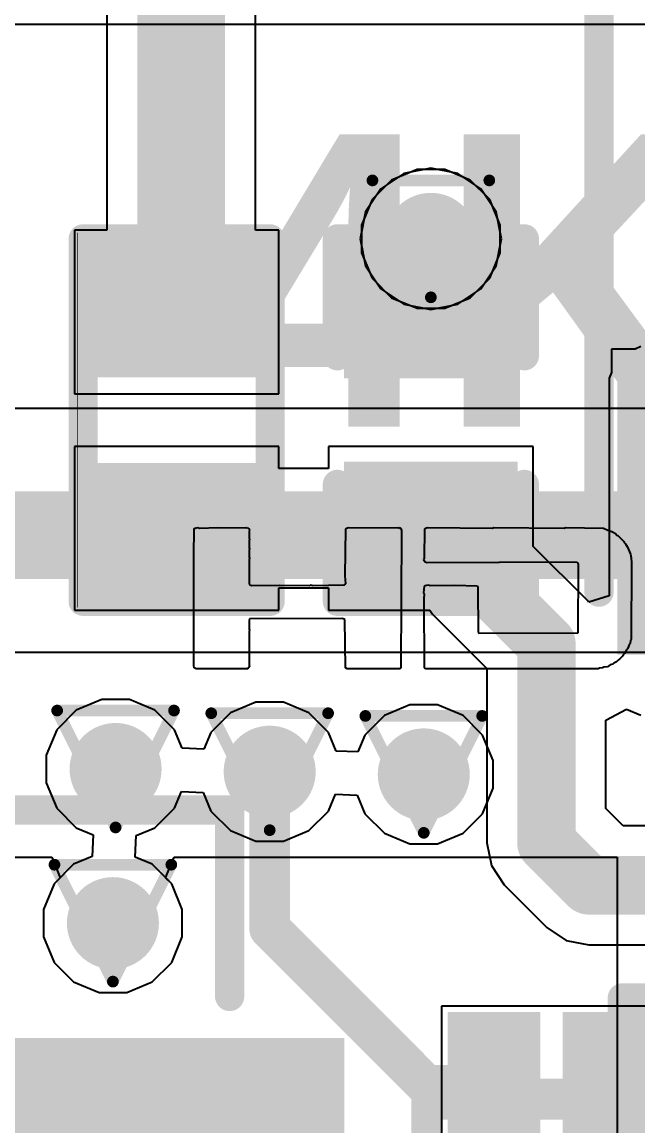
# Model space of a CAD drawing. Header units: inches. Extents: x -6 to 284, y -12 to 154.
# Drawn here: x 72.965 to 75.642, y -6.524 to -1.728 of the extents above; entities that cross this region are included whole.
import ezdxf

# ---------------------------------------------------------------- set-up
doc = ezdxf.new("R2010")
doc.units = ezdxf.units.IN
for name, color, linetype in [('Board Outline', 216, 'Continuous'), ('Bottom Layer', 5, 'Continuous'), ('Bottom Overlay', 54, 'Continuous'), ('Bottom Paste', 16, 'Continuous'), ('Bottom Solder', 6, 'Continuous'), ('Drill Drawing', 1, 'Continuous'), ('GND-1', 16, 'Continuous'), ('GND-2', 90, 'Continuous'), ('GND-3', 216, 'Continuous'), ('GND-4', 54, 'Continuous'), ('PWR-1', 156, 'Continuous'), ('PWR-2', 130, 'Continuous'), ('Signal L1', 76, 'Continuous'), ('Signal L2', 6, 'Continuous'), ('Top Layer', 1, 'Continuous'), ('Top Overlay', 2, 'Continuous'), ('Top Paste', 8, 'Continuous'), ('Top Solder', 216, 'Continuous'), ('Via Holes', 16, 'Continuous')]:
    doc.layers.add(name, color=color, linetype=linetype)
doc.styles.add('Bauhaus 93_Bold', font='', dxfattribs={"height": 0.2})
doc.styles.get('Bauhaus 93_Bold').set_extended_font_data('Bauhaus 93', bold=True)

# ---------------------------------------------------------------- blocks, each defined once
blk = doc.blocks.new('DFN2510_10L__11')
at = {"layer": 'Top Layer'}
for points in [[(0.50000154, 0.0999998), (1.10000034, 0.0999998), (1.10000034, -0.0999998), (0.50000154, -0.0999998)], [(0.50000154, -0.40000174), (1.10000034, -0.40000174), (1.10000034, -0.6000013399999999), (0.50000154, -0.6000013399999999)]]:
    blk.add_hatch(color=1, dxfattribs=at).paths.add_polyline_path(points)
at = {"layer": 'Top Paste'}
for points in [[(0.50000154, 0.0999998), (1.10000034, 0.0999998), (1.10000034, -0.0999998), (0.50000154, -0.0999998)], [(0.50000154, -0.40000174), (1.10000034, -0.40000174), (1.10000034, -0.6000013399999999), (0.50000154, -0.6000013399999999)]]:
    blk.add_hatch(color=8, dxfattribs=at).paths.add_polyline_path(points)
at = {"layer": 'Top Solder'}
for points in [[(0.39840154, 0.2015998), (1.20160034, 0.2015998), (1.20160034, -0.2015998), (0.39840154, -0.2015998)], [(0.39840154, -0.29840174), (1.20160034, -0.29840174), (1.20160034, -0.70160134), (0.39840154, -0.70160134)]]:
    blk.add_hatch(color=216, dxfattribs=at).paths.add_polyline_path(points)
at = {"layer": 'Top Overlay'}
for points in [[(0.9079992, 0.29539946, 0.127, 0.127, 0), (-0.1080008, 0.29539692, 0.127, 0.127, 0)], [(0.9079992, 0.29539946, 0.127, 0.127, 0), (0.9079992, 0.19379692, 0.127, 0.127, 0)]]:
    blk.add_lwpolyline(points, format="xyseb", dxfattribs=at)
for points in [[(0.8762492, 0.29539946, 0.0635, 0.0635, 1), (0.9397492000000001, 0.29539946, 0.0635, 0.0635, 1)], [(0.8762492, 0.29539946, 0.0635, 0.0635, 1), (0.9397492000000001, 0.29539946, 0.0635, 0.0635, 1)], [(0.8762492, 0.19379692, 0.0635, 0.0635, 1), (0.9397492000000001, 0.19379692, 0.0635, 0.0635, 1)]]:
    blk.add_lwpolyline(points, format="xyseb", close=True, dxfattribs=at)
blk = doc.blocks.new('HDMI_101W_89')
at = {"layer": 'Top Layer'}
blk.add_hatch(color=1, dxfattribs=at).paths.add_polyline_path([(1.9500088, 1.6649827), (3.750005199999999, 1.6649827), (3.750005199999999, 0.2849753), (1.9500088, 0.2849753)])
at = {"layer": 'Top Paste'}
blk.add_hatch(color=8, dxfattribs=at).paths.add_polyline_path([(1.9500088, 1.6649827), (3.750005199999999, 1.6649827), (3.750005199999999, 0.2849753), (1.9500088, 0.2849753)])
at = {"layer": 'Top Solder'}
blk.add_hatch(color=216, dxfattribs=at).paths.add_polyline_path([(1.8992088, 1.7157827), (3.8008052, 1.7157827), (3.8008052, 0.2341753), (1.8992088, 0.2341753)])
at = {"layer": 'Top Overlay'}
for points in [[(2.1460968, 2.70599154, 0.127, 0.127, 0), (3.3019492, 2.70599154, 0.127, 0.127, 0)], [(3.3019492, 1.89611254, 0.127, 0.127, 0), (3.3019492, 2.70599154, 0.127, 0.127, 0)]]:
    blk.add_lwpolyline(points, format="xyseb", dxfattribs=at)
for points in [[(3.2701992, 2.70599154, 0.0635, 0.0635, 1), (3.3336992, 2.70599154, 0.0635, 0.0635, 1)], [(3.2701992, 2.70599154, 0.0635, 0.0635, 1), (3.3336992, 2.70599154, 0.0635, 0.0635, 1)], [(3.2701992, 1.89611254, 0.0635, 0.0635, 1), (3.3336992, 1.89611254, 0.0635, 0.0635, 1)]]:
    blk.add_lwpolyline(points, format="xyseb", close=True, dxfattribs=at)
blk = doc.blocks.new('SOT_23_5_B_117')
at = {"layer": 'Bottom Overlay'}
for points in [[(-0.87900002, -1.4986, 0.127, 0.127, 0), (-0.87900002, -1.3986002, 0.127, 0.127, 0)], [(0.8735999799999999, -1.4986, 0.127, 0.127, 0), (-0.87900002, -1.4986, 0.127, 0.127, 0)]]:
    blk.add_lwpolyline(points, format="xyseb", dxfattribs=at)
for points in [[(-0.9107500199999999, -1.3986002, 0.0635, 0.0635, 1), (-0.8472500199999999, -1.3986002, 0.0635, 0.0635, 1)], [(-0.9107500199999999, -1.4986, 0.0635, 0.0635, 1), (-0.8472500199999999, -1.4986, 0.0635, 0.0635, 1)], [(-0.9107500199999999, -1.4986, 0.0635, 0.0635, 1), (-0.8472500199999999, -1.4986, 0.0635, 0.0635, 1)]]:
    blk.add_lwpolyline(points, format="xyseb", close=True, dxfattribs=at)
blk = doc.blocks.new('WPN4020H2R2MT__B_118')
at = {"layer": 'Bottom Solder'}
blk.add_hatch(color=6, dxfattribs=at).paths.add_polyline_path([(-2.15159971, 1.95159757), (-0.84839937, 1.95159757), (-0.84839937, -1.95160265), (-2.15159971, -1.95160265)])
at = {"layer": 'Bottom Overlay'}
blk.add_lwpolyline([(-1.8796, 2.03199746, 0.127, 0.127, 0), (1.8796, 2.03199746, 0.127, 0.127, 0)], format="xyseb", dxfattribs=at)
blk.add_lwpolyline([(-1.91135, 2.03199746, 0.0635, 0.0635, 1), (-1.84785, 2.03199746, 0.0635, 0.0635, 1)], format="xyseb", close=True, dxfattribs=at)
blk = doc.blocks.new('R___0402_B_165')
at = {"layer": 'Bottom Layer'}
for points in [[(-0.2413, 0.3175), (-0.2412999999999999, -0.3175), (-0.6985, -0.3175), (-0.6985, 0.3175)], [(0.6985025399999999, 0.3175), (0.6985025399999999, -0.3175), (0.24130254, -0.3175), (0.24130254, 0.3175)]]:
    blk.add_hatch(color=5, dxfattribs=at).paths.add_polyline_path(points)
at = {"layer": 'Bottom Paste'}
for points in [[(-0.2413, 0.3175), (-0.2412999999999999, -0.3175), (-0.6985, -0.3175), (-0.6985, 0.3175)], [(0.6985025399999999, 0.3175), (0.6985025399999999, -0.3175), (0.24130254, -0.3175), (0.24130254, 0.3175)]]:
    blk.add_hatch(color=16, dxfattribs=at).paths.add_polyline_path(points)
at = {"layer": 'Bottom Solder'}
for points in [[(-0.18629884, 0.37250116), (-0.1862988399999999, -0.37250116), (-0.75350116, -0.37250116), (-0.75350116, 0.37250116)], [(0.7535037, 0.37250116), (0.7535037, -0.37250116), (0.18630138, -0.37250116), (0.18630138, 0.37250116)]]:
    blk.add_hatch(color=6, dxfattribs=at).paths.add_polyline_path(points)
at = {"layer": 'Bottom Overlay'}
for points in [[(-0.7874, 0.40639746, 0.127, 0.127, 0), (-0.7874, -0.40639746, 0.127, 0.127, 0)], [(-0.7874, 0.40639746, 0.127, 0.127, 0), (0.7874, 0.40639492, 0.127, 0.127, 0)], [(-0.8128, 0.4317974599999999, 0.0032258, 0.0032258, 0), (0.8128, 0.43179492, 0.0032258, 0.0032258, 0)], [(0.7874, 0.40639492, 0.127, 0.127, 0), (0.78740254, -0.40640508, 0.127, 0.127, 0)], [(-0.7874, -0.40639746, 0.127, 0.127, 0), (0.78740254, -0.40640508, 0.127, 0.127, 0)]]:
    blk.add_lwpolyline(points, format="xyseb", dxfattribs=at)
for points in [[(-0.8191499999999999, 0.40639746, 0.0635, 0.0635, 1), (-0.7556499999999999, 0.40639746, 0.0635, 0.0635, 1)], [(-0.8191499999999999, 0.40639746, 0.0635, 0.0635, 1), (-0.7556499999999999, 0.40639746, 0.0635, 0.0635, 1)], [(-0.81360518, 0.4317974599999999, 0.0016129, 0.0016129, 1), (-0.8119948199999999, 0.4317974599999999, 0.0016129, 0.0016129, 1)], [(0.7556499999999999, 0.40639492, 0.0635, 0.0635, 1), (0.8191499999999999, 0.40639492, 0.0635, 0.0635, 1)], [(0.7556499999999999, 0.40639492, 0.0635, 0.0635, 1), (0.8191499999999999, 0.40639492, 0.0635, 0.0635, 1)], [(0.8119948199999999, 0.43179492, 0.0016129, 0.0016129, 1), (0.81360518, 0.43179492, 0.0016129, 0.0016129, 1)], [(-0.8191499999999999, -0.40639746, 0.0635, 0.0635, 1), (-0.7556499999999999, -0.40639746, 0.0635, 0.0635, 1)], [(-0.8191499999999999, -0.40639746, 0.0635, 0.0635, 1), (-0.7556499999999999, -0.40639746, 0.0635, 0.0635, 1)], [(0.75565254, -0.40640508, 0.0635, 0.0635, 1), (0.8191525399999998, -0.40640508, 0.0635, 0.0635, 1)], [(0.75565254, -0.40640508, 0.0635, 0.0635, 1), (0.8191525399999998, -0.40640508, 0.0635, 0.0635, 1)]]:
    blk.add_lwpolyline(points, format="xyseb", close=True, dxfattribs=at)
blk = doc.blocks.new('C___0402_B_312')
at = {"layer": 'Bottom Layer'}
for points in [[(-0.2413, 0.3175), (-0.2412999999999999, -0.3175), (-0.6985, -0.3175), (-0.6985, 0.3175)], [(0.6985, 0.3175), (0.6985, -0.3175), (0.2413, -0.3175), (0.2412999999999999, 0.3175)]]:
    blk.add_hatch(color=5, dxfattribs=at).paths.add_polyline_path(points)
at = {"layer": 'Bottom Paste'}
for points in [[(-0.2413, 0.3175), (-0.2412999999999999, -0.3175), (-0.6985, -0.3175), (-0.6985, 0.3175)], [(0.6985, 0.3175), (0.6985, -0.3175), (0.2413, -0.3175), (0.2412999999999999, 0.3175)]]:
    blk.add_hatch(color=16, dxfattribs=at).paths.add_polyline_path(points)
at = {"layer": 'Bottom Solder'}
for points in [[(-0.18130012, 0.37749988), (-0.18130012, -0.37749988), (-0.7584998799999999, -0.37749988), (-0.7584998799999999, 0.37749988)], [(0.7584998799999999, 0.37749988), (0.7584998799999999, -0.37749988), (0.18130012, -0.37749988), (0.18130012, 0.37749988)]]:
    blk.add_hatch(color=6, dxfattribs=at).paths.add_polyline_path(points)
at = {"layer": 'Bottom Overlay'}
for points in [[(-0.78740254, -0.40640254, 0.127, 0.127, 0), (-0.7874, 0.4064, 0.127, 0.127, 0)], [(-0.2794, 0.4064, 0.127, 0.127, 0), (-0.7874, 0.4064, 0.127, 0.127, 0)], [(0.7874, 0.4064, 0.127, 0.127, 0), (0.2794, 0.4064, 0.127, 0.127, 0)], [(0.7874, -0.40639492, 0.127, 0.127, 0), (0.7874, 0.4064, 0.127, 0.127, 0)], [(-0.27940254, -0.40640254, 0.127, 0.127, 0), (-0.78740254, -0.40640254, 0.127, 0.127, 0)], [(0.2794, -0.40640254, 0.127, 0.127, 0), (0.7874, -0.40639492, 0.127, 0.127, 0)]]:
    blk.add_lwpolyline(points, format="xyseb", dxfattribs=at)
for points in [[(-0.8191499999999999, 0.4064, 0.0635, 0.0635, 1), (-0.7556499999999999, 0.4064, 0.0635, 0.0635, 1)], [(-0.8191499999999999, 0.4064, 0.0635, 0.0635, 1), (-0.7556499999999999, 0.4064, 0.0635, 0.0635, 1)], [(-0.31115, 0.4064, 0.0635, 0.0635, 1), (-0.24765, 0.4064, 0.0635, 0.0635, 1)], [(0.24765, 0.4064, 0.0635, 0.0635, 1), (0.31115, 0.4064, 0.0635, 0.0635, 1)], [(0.7556499999999999, 0.4064, 0.0635, 0.0635, 1), (0.8191499999999999, 0.4064, 0.0635, 0.0635, 1)], [(0.7556499999999999, 0.4064, 0.0635, 0.0635, 1), (0.8191499999999999, 0.4064, 0.0635, 0.0635, 1)], [(-0.8191525399999998, -0.40640254, 0.0635, 0.0635, 1), (-0.75565254, -0.40640254, 0.0635, 0.0635, 1)], [(-0.8191525399999998, -0.40640254, 0.0635, 0.0635, 1), (-0.75565254, -0.40640254, 0.0635, 0.0635, 1)], [(-0.31115254, -0.40640254, 0.0635, 0.0635, 1), (-0.24765254, -0.40640254, 0.0635, 0.0635, 1)], [(0.24765, -0.40640254, 0.0635, 0.0635, 1), (0.31115, -0.40640254, 0.0635, 0.0635, 1)], [(0.7556499999999999, -0.40639492, 0.0635, 0.0635, 1), (0.8191499999999999, -0.40639492, 0.0635, 0.0635, 1)], [(0.7556499999999999, -0.40639492, 0.0635, 0.0635, 1), (0.8191499999999999, -0.40639492, 0.0635, 0.0635, 1)]]:
    blk.add_lwpolyline(points, format="xyseb", close=True, dxfattribs=at)

msp = doc.modelspace()

# ---------------------------------------------------------------- hatches: boundary and pattern name
at = {"layer": 'Bottom Layer'}
h = msp.add_hatch(color=5, dxfattribs=at)
edge = h.paths.add_edge_path()
edge.add_arc((74.7417479, -2.67014452), 0.1999996, 0, 360)
h = msp.add_hatch(color=5, dxfattribs=at)
edge = h.paths.add_edge_path()
edge.add_arc((73.37119437999999, -4.97360956), 0.1999996, 0, 360)
h = msp.add_hatch(color=5, dxfattribs=at)
edge = h.paths.add_edge_path()
edge.add_arc((74.041, -4.98532658), 0.1999996, 0, 360)
h = msp.add_hatch(color=5, dxfattribs=at)
edge = h.paths.add_edge_path()
edge.add_arc((74.71080562, -4.9970436), 0.1999996, 0, 360)
h = msp.add_hatch(color=5, dxfattribs=at)
edge = h.paths.add_edge_path()
edge.add_arc((73.35947736, -5.64341518), 0.1999996, 0, 360)
at = {"layer": 'GND-1'}
h = msp.add_hatch(color=16, dxfattribs=at)
edge = h.paths.add_edge_path()
edge.add_arc((74.7417479, -2.67014452), 0.1999996, 0, 360)
h = msp.add_hatch(color=16, dxfattribs=at)
edge = h.paths.add_edge_path()
edge.add_arc((73.37119437999999, -4.97360956), 0.1999996, 0, 360)
h = msp.add_hatch(color=16, dxfattribs=at)
edge = h.paths.add_edge_path()
edge.add_arc((74.041, -4.98532658), 0.1999996, 0, 360)
h = msp.add_hatch(color=16, dxfattribs=at)
edge = h.paths.add_edge_path()
edge.add_arc((74.71080562, -4.9970436), 0.1999996, 0, 360)
h = msp.add_hatch(color=16, dxfattribs=at)
edge = h.paths.add_edge_path()
edge.add_arc((73.35947736, -5.64341518), 0.1999996, 0, 360)
at = {"layer": 'GND-2'}
h = msp.add_hatch(color=90, dxfattribs=at)
edge = h.paths.add_edge_path()
edge.add_arc((74.7417479, -2.67014452), 0.1999996, 0, 360)
h = msp.add_hatch(color=90, dxfattribs=at)
edge = h.paths.add_edge_path()
edge.add_arc((73.37119437999999, -4.97360956), 0.1999996, 0, 360)
h = msp.add_hatch(color=90, dxfattribs=at)
edge = h.paths.add_edge_path()
edge.add_arc((74.041, -4.98532658), 0.1999996, 0, 360)
h = msp.add_hatch(color=90, dxfattribs=at)
edge = h.paths.add_edge_path()
edge.add_arc((74.71080562, -4.9970436), 0.1999996, 0, 360)
h = msp.add_hatch(color=90, dxfattribs=at)
edge = h.paths.add_edge_path()
edge.add_arc((73.35947736, -5.64341518), 0.1999996, 0, 360)
at = {"layer": 'GND-3'}
h = msp.add_hatch(color=216, dxfattribs=at)
edge = h.paths.add_edge_path()
edge.add_arc((74.7417479, -2.67014452), 0.1999996, 0, 360)
h = msp.add_hatch(color=216, dxfattribs=at)
edge = h.paths.add_edge_path()
edge.add_arc((73.37119437999999, -4.97360956), 0.1999996, 0, 360)
h = msp.add_hatch(color=216, dxfattribs=at)
edge = h.paths.add_edge_path()
edge.add_arc((74.041, -4.98532658), 0.1999996, 0, 360)
h = msp.add_hatch(color=216, dxfattribs=at)
edge = h.paths.add_edge_path()
edge.add_arc((74.71080562, -4.9970436), 0.1999996, 0, 360)
h = msp.add_hatch(color=216, dxfattribs=at)
edge = h.paths.add_edge_path()
edge.add_arc((73.35947736, -5.64341518), 0.1999996, 0, 360)
at = {"layer": 'GND-4'}
h = msp.add_hatch(color=54, dxfattribs=at)
edge = h.paths.add_edge_path()
edge.add_arc((74.7417479, -2.67014452), 0.1999996, 0, 360)
h = msp.add_hatch(color=54, dxfattribs=at)
edge = h.paths.add_edge_path()
edge.add_arc((73.37119437999999, -4.97360956), 0.1999996, 0, 360)
h = msp.add_hatch(color=54, dxfattribs=at)
edge = h.paths.add_edge_path()
edge.add_arc((74.041, -4.98532658), 0.1999996, 0, 360)
h = msp.add_hatch(color=54, dxfattribs=at)
edge = h.paths.add_edge_path()
edge.add_arc((74.71080562, -4.9970436), 0.1999996, 0, 360)
h = msp.add_hatch(color=54, dxfattribs=at)
edge = h.paths.add_edge_path()
edge.add_arc((73.35947736, -5.64341518), 0.1999996, 0, 360)
at = {"layer": 'PWR-1'}
h = msp.add_hatch(color=156, dxfattribs=at)
edge = h.paths.add_edge_path()
edge.add_arc((74.7417479, -2.67014452), 0.1999996, 0, 360)
h = msp.add_hatch(color=156, dxfattribs=at)
edge = h.paths.add_edge_path()
edge.add_arc((73.37119437999999, -4.97360956), 0.1999996, 0, 360)
h = msp.add_hatch(color=156, dxfattribs=at)
edge = h.paths.add_edge_path()
edge.add_arc((74.041, -4.98532658), 0.1999996, 0, 360)
h = msp.add_hatch(color=156, dxfattribs=at)
edge = h.paths.add_edge_path()
edge.add_arc((74.71080562, -4.9970436), 0.1999996, 0, 360)
h = msp.add_hatch(color=156, dxfattribs=at)
edge = h.paths.add_edge_path()
edge.add_arc((73.35947736, -5.64341518), 0.1999996, 0, 360)
at = {"layer": 'PWR-2'}
h = msp.add_hatch(color=130, dxfattribs=at)
edge = h.paths.add_edge_path()
edge.add_arc((74.7417479, -2.67014452), 0.1999996, 0, 360)
h = msp.add_hatch(color=130, dxfattribs=at)
edge = h.paths.add_edge_path()
edge.add_arc((73.37119437999999, -4.97360956), 0.1999996, 0, 360)
h = msp.add_hatch(color=130, dxfattribs=at)
edge = h.paths.add_edge_path()
edge.add_arc((74.041, -4.98532658), 0.1999996, 0, 360)
h = msp.add_hatch(color=130, dxfattribs=at)
edge = h.paths.add_edge_path()
edge.add_arc((74.71080562, -4.9970436), 0.1999996, 0, 360)
h = msp.add_hatch(color=130, dxfattribs=at)
edge = h.paths.add_edge_path()
edge.add_arc((73.35947736, -5.64341518), 0.1999996, 0, 360)
at = {"layer": 'Signal L1'}
h = msp.add_hatch(color=76, dxfattribs=at)
edge = h.paths.add_edge_path()
edge.add_arc((74.7417479, -2.67014452), 0.1999996, 0, 360)
h = msp.add_hatch(color=76, dxfattribs=at)
edge = h.paths.add_edge_path()
edge.add_arc((73.37119437999999, -4.97360956), 0.1999996, 0, 360)
h = msp.add_hatch(color=76, dxfattribs=at)
edge = h.paths.add_edge_path()
edge.add_arc((74.041, -4.98532658), 0.1999996, 0, 360)
h = msp.add_hatch(color=76, dxfattribs=at)
edge = h.paths.add_edge_path()
edge.add_arc((74.71080562, -4.9970436), 0.1999996, 0, 360)
h = msp.add_hatch(color=76, dxfattribs=at)
edge = h.paths.add_edge_path()
edge.add_arc((73.35947736, -5.64341518), 0.1999996, 0, 360)
at = {"layer": 'Signal L2'}
h = msp.add_hatch(color=6, dxfattribs=at)
edge = h.paths.add_edge_path()
edge.add_arc((74.7417479, -2.67014452), 0.1999996, 0, 360)
h = msp.add_hatch(color=6, dxfattribs=at)
edge = h.paths.add_edge_path()
edge.add_arc((73.37119437999999, -4.97360956), 0.1999996, 0, 360)
h = msp.add_hatch(color=6, dxfattribs=at)
edge = h.paths.add_edge_path()
edge.add_arc((74.041, -4.98532658), 0.1999996, 0, 360)
h = msp.add_hatch(color=6, dxfattribs=at)
edge = h.paths.add_edge_path()
edge.add_arc((74.71080562, -4.9970436), 0.1999996, 0, 360)
h = msp.add_hatch(color=6, dxfattribs=at)
edge = h.paths.add_edge_path()
edge.add_arc((73.35947736, -5.64341518), 0.1999996, 0, 360)
at = {"layer": 'Top Layer'}
h = msp.add_hatch(color=1, dxfattribs=at)
edge = h.paths.add_edge_path()
edge.add_arc((74.7417479, -2.67014452), 0.1999996, 0, 360)
h = msp.add_hatch(color=1, dxfattribs=at)
edge = h.paths.add_edge_path()
edge.add_arc((73.37119437999999, -4.97360956), 0.1999996, 0, 360)
h = msp.add_hatch(color=1, dxfattribs=at)
edge = h.paths.add_edge_path()
edge.add_arc((74.041, -4.98532658), 0.1999996, 0, 360)
h = msp.add_hatch(color=1, dxfattribs=at)
edge = h.paths.add_edge_path()
edge.add_arc((74.71080562, -4.9970436), 0.1999996, 0, 360)
h = msp.add_hatch(color=1, dxfattribs=at)
edge = h.paths.add_edge_path()
edge.add_arc((73.35947736, -5.64341518), 0.1999996, 0, 360)
at = {"layer": 'Via Holes'}
h = msp.add_hatch(color=7, dxfattribs=at)
edge = h.paths.add_edge_path()
edge.add_arc((74.7417479, -2.67014452), 0.0999998, 0, 360)
h = msp.add_hatch(color=7, dxfattribs=at)
edge = h.paths.add_edge_path()
edge.add_arc((73.37119437999999, -4.97360956), 0.0999998, 0, 360)
h = msp.add_hatch(color=7, dxfattribs=at)
edge = h.paths.add_edge_path()
edge.add_arc((74.041, -4.98532658), 0.0999998, 0, 360)
h = msp.add_hatch(color=7, dxfattribs=at)
edge = h.paths.add_edge_path()
edge.add_arc((74.71080562, -4.9970436), 0.0999998, 0, 360)
h = msp.add_hatch(color=7, dxfattribs=at)
edge = h.paths.add_edge_path()
edge.add_arc((73.35947736, -5.64341518), 0.0999998, 0, 360)

# ---------------------------------------------------------------- linework, layer by layer
at = {"layer": 'Board Outline'}
msp.add_lwpolyline([(82.7291081, -4.3312842, 0.1778, 0.1778, -0.4142135158828693), (75.42232058, -11.64012658, 0.1778, 0.1778, 0)], format="xyseb", dxfattribs=at)
at = {"layer": 'Bottom Layer'}
for p, q in [((73.33261686, -0.5073269), (73.33261686, -2.63210548)), ((73.98005778, -2.63210548), (73.98005778, -0.5073269)), ((73.33261686, -2.63210548), (73.19198468, -2.63210548)), ((73.19198468, -2.63210548), (73.19198468, -3.34330548)), ((74.08098468, -2.63210548), (73.98005778, -2.63210548)), ((74.08098468, -3.34330548), (74.08098468, -2.63210548)), ((75.62916548, -3.1487491), (75.52743848, -3.1487491)), ((75.52743848, -3.1487491), (75.52743848, -3.250476099999999)), ((75.65443594, -3.138281759999999), (75.62916548, -3.1487491)), ((75.52743848, -3.250476099999999), (75.51697114, -3.27574656)), ((75.51697114, -3.27574656), (75.51697114, -4.22105582)), ((73.19198468, -3.34330548), (74.08098468, -3.34330548)), ((74.08098468, -3.57190802), (73.19198468, -3.57190802)), ((73.19198468, -3.57190802), (73.19198468, -4.28310802)), ((74.08098468, -3.66850168), (74.08098468, -3.57190802)), ((75.1862479, -3.57184706), (74.2972479, -3.57184706)), ((74.2972479, -3.57184706), (74.2972479, -3.66850168)), ((75.1862479, -4.0040306), (75.1862479, -3.57184706)), ((74.2972479, -3.66850168), (74.08098468, -3.66850168)), ((75.18666191999999, -4.006113399999999), (75.1862479, -4.0040306)), ((75.42706021999999, -4.246511699999999), (75.18666191999999, -4.006113399999999)), ((74.08098468, -4.28310802), (74.08098468, -4.1864534)), ((74.08098468, -4.1864534), (74.2972479, -4.1864534)), ((74.2972479, -4.1864534), (74.2972479, -4.283047059999999)), ((75.42807114, -4.248023), (75.42706021999999, -4.246511699999999)), ((75.51697114, -4.22105582), (75.42807114, -4.248023)), ((73.19198468, -4.28310802), (74.08098468, -4.28310802)), ((74.2972479, -4.283047059999999), (74.73708192, -4.283047059999999)), ((74.73708192, -4.283047059999999), (74.74912406, -4.3010709)), ((74.74912406, -4.3010709), (74.98496052, -4.53690736)), ((74.98496052, -4.53690736), (74.98496052, -5.29445474)), ((75.50291224, -4.761357), (75.59181477999999, -4.7138463)), ((75.59181477999999, -4.7138463), (75.65443594, -4.73978478)), ((75.50291224, -5.1450748), (75.50291224, -4.761357)), ((75.57810893999999, -5.2202715), (75.50291224, -5.1450748)), ((75.69559663999999, -5.2202715), (75.57810893999999, -5.2202715)), ((74.98496052, -5.29445474), (75.00467345999999, -5.39356046)), ((75.00467345999999, -5.39356046), (75.06081254, -5.477578579999999)), ((75.06081254, -5.477578579999999), (75.24560516, -5.662371199999999)), ((75.24560516, -5.662371199999999), (75.32962327999999, -5.71851028)), ((75.32962327999999, -5.71851028), (75.42872899999999, -5.73822322)), ((75.42872899999999, -5.73822322), (75.69559663999999, -5.73822322))]:
    msp.add_line(p, q, dxfattribs=at)
for points in [[(73.65633731999999, -2.94960548, 0.3809999999999999, 0.3809999999999999, 0), (73.65633731999999, 0.223901, 0.3809999999999999, 0.3809999999999999, 0)], [(74.7417479, -2.98764706, 0.254, 0.254, 0), (74.7417479, -2.67014452, 0.254, 0.254, 0)], [(73.69443732, -2.98770548, 0.3809999999999999, 0.3809999999999999, 0), (73.73253732, -2.94960548, 0.3809999999999999, 0.3809999999999999, 0)], [(73.63648468, -2.98770548, 0.3809999999999999, 0.3809999999999999, 0), (73.69443732, -2.98770548, 0.3809999999999999, 0.3809999999999999, 0)], [(73.63648468, -3.927508019999999, 0.254, 0.254, 0), (73.63651516, -3.927477539999999, 0.254, 0.254, 0)], [(73.63651516, -3.927477539999999, 0.254, 0.254, 0), (74.74171742, -3.927477539999999, 0.254, 0.254, 0)], [(74.74171742, -3.927477539999999, 0.254, 0.254, 0), (74.7417479, -3.92744706, 0.254, 0.254, 0)], [(74.7417479, -3.92744706, 0.254, 0.254, 0), (74.8306479, -3.92744706, 0.254, 0.254, 0)], [(74.8306479, -3.92744706, 0.254, 0.254, 0), (74.9322479, -4.02904706, 0.254, 0.254, 0)], [(74.9322479, -4.11794706, 0.254, 0.254, 0), (74.9322479, -4.02904706, 0.254, 0.254, 0)], [(74.9322479, -4.11794706, 0.254, 0.254, 0), (75.24393638, -4.42963554, 0.254, 0.254, 0)], [(75.24393638, -5.29445474, 0.254, 0.254, 0), (75.24393638, -4.42963554, 0.254, 0.254, 0)], [(74.041, -5.66684922, 0.1778, 0.1778, 0), (74.041, -4.98532658, 0.1778, 0.1778, 0)], [(75.24393638, -5.29445474, 0.254, 0.254, 0), (75.42872899999999, -5.47924736, 0.254, 0.254, 0)], [(75.42872899999999, -5.47924736, 0.254, 0.254, 0), (76.05479582, -5.47924736, 0.254, 0.254, 0)], [(74.041, -5.66684922, 0.1778, 0.1778, 0), (74.78208056, -6.40792978, 0.1778, 0.1778, 0)], [(74.78208056, -6.40792978, 0.1778, 0.1778, 0), (76.91560689999999, -6.40792978, 0.1778, 0.1778, 0)]]:
    msp.add_lwpolyline(points, format="xyseb", dxfattribs=at)
for points in [[(74.67824789999999, -2.67014452, 0.127, 0.127, 1), (74.8052479, -2.67014452, 0.127, 0.127, 1)], [(73.56108732, -2.94960548, 0.1905, 0.1905, 1), (73.75158731999998, -2.94960548, 0.1905, 0.1905, 1)], [(73.63728732, -2.94960548, 0.1905, 0.1905, 1), (73.82778732, -2.94960548, 0.1905, 0.1905, 1)], [(73.54123468, -2.98770548, 0.1905, 0.1905, 1), (73.73173467999999, -2.98770548, 0.1905, 0.1905, 1)], [(73.59918732, -2.98770548, 0.1905, 0.1905, 1), (73.78968732, -2.98770548, 0.1905, 0.1905, 1)], [(73.59918732, -2.98770548, 0.1905, 0.1905, 1), (73.78968732, -2.98770548, 0.1905, 0.1905, 1)], [(74.67824789999999, -2.98764706, 0.127, 0.127, 1), (74.8052479, -2.98764706, 0.127, 0.127, 1)], [(73.57298467999999, -3.927508019999999, 0.127, 0.127, 1), (73.69998468, -3.927508019999999, 0.127, 0.127, 1)], [(73.57301516, -3.927477539999999, 0.127, 0.127, 1), (73.70001515999999, -3.927477539999999, 0.127, 0.127, 1)], [(73.57301516, -3.927477539999999, 0.127, 0.127, 1), (73.70001515999999, -3.927477539999999, 0.127, 0.127, 1)], [(74.67821742, -3.927477539999999, 0.127, 0.127, 1), (74.80521741999999, -3.927477539999999, 0.127, 0.127, 1)], [(74.67821742, -3.927477539999999, 0.127, 0.127, 1), (74.80521741999999, -3.927477539999999, 0.127, 0.127, 1)], [(74.67824789999999, -3.92744706, 0.127, 0.127, 1), (74.8052479, -3.92744706, 0.127, 0.127, 1)], [(74.67824789999999, -3.92744706, 0.127, 0.127, 1), (74.8052479, -3.92744706, 0.127, 0.127, 1)], [(74.7671479, -3.92744706, 0.127, 0.127, 1), (74.8941479, -3.92744706, 0.127, 0.127, 1)], [(74.7671479, -3.92744706, 0.127, 0.127, 1), (74.8941479, -3.92744706, 0.127, 0.127, 1)], [(74.8687479, -4.02904706, 0.127, 0.127, 1), (74.9957479, -4.02904706, 0.127, 0.127, 1)], [(74.8687479, -4.02904706, 0.127, 0.127, 1), (74.9957479, -4.02904706, 0.127, 0.127, 1)], [(74.8687479, -4.11794706, 0.127, 0.127, 1), (74.9957479, -4.11794706, 0.127, 0.127, 1)], [(74.8687479, -4.11794706, 0.127, 0.127, 1), (74.9957479, -4.11794706, 0.127, 0.127, 1)], [(75.18043637999999, -4.42963554, 0.127, 0.127, 1), (75.30743638, -4.42963554, 0.127, 0.127, 1)], [(75.18043637999999, -4.42963554, 0.127, 0.127, 1), (75.30743638, -4.42963554, 0.127, 0.127, 1)], [(73.99655, -4.98532658, 0.08889999999999999, 0.08889999999999999, 1), (74.08545, -4.98532658, 0.08889999999999999, 0.08889999999999999, 1)], [(75.18043637999999, -5.29445474, 0.127, 0.127, 1), (75.30743638, -5.29445474, 0.127, 0.127, 1)], [(75.18043637999999, -5.29445474, 0.127, 0.127, 1), (75.30743638, -5.29445474, 0.127, 0.127, 1)], [(75.36522899999999, -5.47924736, 0.127, 0.127, 1), (75.492229, -5.47924736, 0.127, 0.127, 1)], [(75.36522899999999, -5.47924736, 0.127, 0.127, 1), (75.492229, -5.47924736, 0.127, 0.127, 1)], [(73.99655, -5.66684922, 0.08889999999999999, 0.08889999999999999, 1), (74.08545, -5.66684922, 0.08889999999999999, 0.08889999999999999, 1)], [(73.99655, -5.66684922, 0.08889999999999999, 0.08889999999999999, 1), (74.08545, -5.66684922, 0.08889999999999999, 0.08889999999999999, 1)], [(74.73763056, -6.40792978, 0.08889999999999999, 0.08889999999999999, 1), (74.82653056, -6.40792978, 0.08889999999999999, 0.08889999999999999, 1)], [(74.73763056, -6.40792978, 0.08889999999999999, 0.08889999999999999, 1), (74.82653056, -6.40792978, 0.08889999999999999, 0.08889999999999999, 1)]]:
    msp.add_lwpolyline(points, format="xyseb", close=True, dxfattribs=at)
at = {"layer": 'Drill Drawing'}
for points in [[(74.4877479, -2.41614452, 0.0508, 0.0508, 0), (74.9957479, -2.41614452, 0.0508, 0.0508, 0)], [(74.4877479, -2.41614452, 0.0508, 0.0508, 0), (74.7417479, -2.92414452, 0.0508, 0.0508, 0)], [(74.7417479, -2.92414452, 0.0508, 0.0508, 0), (74.9957479, -2.41614452, 0.0508, 0.0508, 0)], [(73.11719437999999, -4.719609559999999, 0.0508, 0.0508, 0), (73.62519438, -4.719609559999999, 0.0508, 0.0508, 0)], [(73.11719437999999, -4.719609559999999, 0.0508, 0.0508, 0), (73.37119437999999, -5.227609559999999, 0.0508, 0.0508, 0)], [(73.37119437999999, -5.227609559999999, 0.0508, 0.0508, 0), (73.62519438, -4.719609559999999, 0.0508, 0.0508, 0)], [(73.78699999999999, -4.73132658, 0.0508, 0.0508, 0), (74.29499999999999, -4.73132658, 0.0508, 0.0508, 0)], [(73.78699999999999, -4.73132658, 0.0508, 0.0508, 0), (74.041, -5.23932658, 0.0508, 0.0508, 0)], [(74.041, -5.23932658, 0.0508, 0.0508, 0), (74.29499999999999, -4.73132658, 0.0508, 0.0508, 0)], [(74.45680562, -4.7430436, 0.0508, 0.0508, 0), (74.96480561999999, -4.7430436, 0.0508, 0.0508, 0)], [(74.45680562, -4.7430436, 0.0508, 0.0508, 0), (74.71080562, -5.2510436, 0.0508, 0.0508, 0)], [(74.71080562, -5.2510436, 0.0508, 0.0508, 0), (74.96480561999999, -4.7430436, 0.0508, 0.0508, 0)], [(73.10547736, -5.389415179999999, 0.0508, 0.0508, 0), (73.61347735999999, -5.389415179999999, 0.0508, 0.0508, 0)], [(73.10547736, -5.389415179999999, 0.0508, 0.0508, 0), (73.35947736, -5.897415179999999, 0.0508, 0.0508, 0)], [(73.35947736, -5.897415179999999, 0.0508, 0.0508, 0), (73.61347735999999, -5.389415179999999, 0.0508, 0.0508, 0)]]:
    msp.add_lwpolyline(points, format="xyseb", dxfattribs=at)
for points in [[(74.47504789999999, -2.41614452, 0.0254, 0.0254, 1), (74.5004479, -2.41614452, 0.0254, 0.0254, 1)], [(74.47504789999999, -2.41614452, 0.0254, 0.0254, 1), (74.5004479, -2.41614452, 0.0254, 0.0254, 1)], [(74.98304789999999, -2.41614452, 0.0254, 0.0254, 1), (75.0084479, -2.41614452, 0.0254, 0.0254, 1)], [(74.98304789999999, -2.41614452, 0.0254, 0.0254, 1), (75.0084479, -2.41614452, 0.0254, 0.0254, 1)], [(74.7290479, -2.92414452, 0.0254, 0.0254, 1), (74.7544479, -2.92414452, 0.0254, 0.0254, 1)], [(74.7290479, -2.92414452, 0.0254, 0.0254, 1), (74.7544479, -2.92414452, 0.0254, 0.0254, 1)], [(73.10449438, -4.719609559999999, 0.0254, 0.0254, 1), (73.12989438, -4.719609559999999, 0.0254, 0.0254, 1)], [(73.10449438, -4.719609559999999, 0.0254, 0.0254, 1), (73.12989438, -4.719609559999999, 0.0254, 0.0254, 1)], [(73.61249438, -4.719609559999999, 0.0254, 0.0254, 1), (73.63789437999999, -4.719609559999999, 0.0254, 0.0254, 1)], [(73.61249438, -4.719609559999999, 0.0254, 0.0254, 1), (73.63789437999999, -4.719609559999999, 0.0254, 0.0254, 1)], [(73.7743, -4.73132658, 0.0254, 0.0254, 1), (73.7997, -4.73132658, 0.0254, 0.0254, 1)], [(73.7743, -4.73132658, 0.0254, 0.0254, 1), (73.7997, -4.73132658, 0.0254, 0.0254, 1)], [(74.28229999999999, -4.73132658, 0.0254, 0.0254, 1), (74.3077, -4.73132658, 0.0254, 0.0254, 1)], [(74.28229999999999, -4.73132658, 0.0254, 0.0254, 1), (74.3077, -4.73132658, 0.0254, 0.0254, 1)], [(74.44410562, -4.7430436, 0.0254, 0.0254, 1), (74.46950561999999, -4.7430436, 0.0254, 0.0254, 1)], [(74.44410562, -4.7430436, 0.0254, 0.0254, 1), (74.46950561999999, -4.7430436, 0.0254, 0.0254, 1)], [(74.95210562, -4.7430436, 0.0254, 0.0254, 1), (74.97750561999999, -4.7430436, 0.0254, 0.0254, 1)], [(74.95210562, -4.7430436, 0.0254, 0.0254, 1), (74.97750561999999, -4.7430436, 0.0254, 0.0254, 1)], [(73.35849438, -5.227609559999999, 0.0254, 0.0254, 1), (73.38389437999999, -5.227609559999999, 0.0254, 0.0254, 1)], [(73.35849438, -5.227609559999999, 0.0254, 0.0254, 1), (73.38389437999999, -5.227609559999999, 0.0254, 0.0254, 1)], [(74.02829999999999, -5.23932658, 0.0254, 0.0254, 1), (74.0537, -5.23932658, 0.0254, 0.0254, 1)], [(74.02829999999999, -5.23932658, 0.0254, 0.0254, 1), (74.0537, -5.23932658, 0.0254, 0.0254, 1)], [(74.69810561999999, -5.2510436, 0.0254, 0.0254, 1), (74.72350562, -5.2510436, 0.0254, 0.0254, 1)], [(74.69810561999999, -5.2510436, 0.0254, 0.0254, 1), (74.72350562, -5.2510436, 0.0254, 0.0254, 1)], [(73.09277736, -5.389415179999999, 0.0254, 0.0254, 1), (73.11817735999999, -5.389415179999999, 0.0254, 0.0254, 1)], [(73.09277736, -5.389415179999999, 0.0254, 0.0254, 1), (73.11817735999999, -5.389415179999999, 0.0254, 0.0254, 1)], [(73.60077736, -5.389415179999999, 0.0254, 0.0254, 1), (73.62617736, -5.389415179999999, 0.0254, 0.0254, 1)], [(73.60077736, -5.389415179999999, 0.0254, 0.0254, 1), (73.62617736, -5.389415179999999, 0.0254, 0.0254, 1)], [(73.34677735999999, -5.897415179999999, 0.0254, 0.0254, 1), (73.37217736, -5.897415179999999, 0.0254, 0.0254, 1)], [(73.34677735999999, -5.897415179999999, 0.0254, 0.0254, 1), (73.37217736, -5.897415179999999, 0.0254, 0.0254, 1)]]:
    msp.add_lwpolyline(points, format="xyseb", close=True, dxfattribs=at)
at = {"layer": 'PWR-1'}
for p, q in [((74.6240697, -2.38604552), (74.52430611999999, -2.45270274)), ((74.7417479, -2.36263688), (74.6240697, -2.38604552)), ((74.8594261, -2.38604552), (74.7417479, -2.36263688)), ((74.95918968, -2.45270274), (74.8594261, -2.38604552)), ((74.52430611999999, -2.45270274), (74.4576489, -2.55246632)), ((75.02584689999999, -2.55246632), (74.95918968, -2.45270274)), ((74.4576489, -2.55246632), (74.43424026, -2.67014452)), ((75.04925553999999, -2.67014452), (75.02584689999999, -2.55246632)), ((74.43424026, -2.67014452), (74.4576489, -2.78782272)), ((75.02584689999999, -2.78782272), (75.04925553999999, -2.67014452)), ((74.4576489, -2.78782272), (74.52430611999999, -2.8875863)), ((74.95918968, -2.8875863), (75.02584689999999, -2.78782272)), ((74.52430611999999, -2.8875863), (74.6240697, -2.95424352)), ((74.8594261, -2.95424352), (74.95918968, -2.8875863)), ((74.6240697, -2.95424352), (74.7417479, -2.97765216)), ((74.7417479, -2.97765216), (74.8594261, -2.95424352)), ((79.52264004, -3.407791), (72.43331716, -3.407791)), ((72.55580358, -4.465886419999999), (79.69635826, -4.465886419999999)), ((73.31120212, -4.67200996), (73.20035143999999, -4.71792554)), ((73.43118663999999, -4.67200996), (73.31120212, -4.67200996)), ((73.54203731999999, -4.71792554), (73.43118663999999, -4.67200996)), ((73.98100774, -4.683726979999999), (73.87015706, -4.729642559999999)), ((74.10099226, -4.683726979999999), (73.98100774, -4.683726979999999)), ((74.21184294, -4.729642559999999), (74.10099226, -4.683726979999999)), ((74.65081336, -4.695443999999999), (74.53996268, -4.741359579999999)), ((74.77079787999999, -4.695443999999999), (74.65081336, -4.695443999999999)), ((74.88164855999999, -4.741359579999999), (74.77079787999999, -4.695443999999999)), ((73.20035143999999, -4.71792554), (73.11551036, -4.80276662)), ((73.6268784, -4.80276662), (73.54203731999999, -4.71792554)), ((73.87015706, -4.729642559999999), (73.78531598, -4.81448364)), ((74.29668402, -4.81448364), (74.21184294, -4.729642559999999)), ((74.53996268, -4.741359579999999), (74.4551216, -4.82620066)), ((74.96648963999999, -4.82620066), (74.88164855999999, -4.741359579999999)), ((73.11551036, -4.80276662), (73.06959477999999, -4.913617299999999)), ((73.66041148, -4.8837215), (73.6268784, -4.80276662)), ((73.78531598, -4.81448364), (73.75492742, -4.887848999999999)), ((74.3302171, -4.89543852), (74.29668402, -4.81448364)), ((74.4551216, -4.82620066), (74.42473303999999, -4.89956602)), ((75.01240522, -4.937051339999999), (74.96648963999999, -4.82620066)), ((73.75492742, -4.887848999999999), (73.66041148, -4.8837215)), ((73.06959477999999, -4.913617299999999), (73.06959477999999, -5.033601819999999)), ((74.42473303999999, -4.89956602), (74.3302171, -4.89543852)), ((75.01240522, -5.057035859999999), (75.01240522, -4.937051339999999)), ((73.06959477999999, -5.033601819999999), (73.11551036, -5.1444525)), ((73.6268784, -5.1444525), (73.65726696, -5.071087139999999)), ((73.65726696, -5.071087139999999), (73.7517829, -5.07521464)), ((73.7517829, -5.07521464), (73.78531598, -5.15616952)), ((74.29668402, -5.15616952), (74.32707257999999, -5.082804159999999)), ((74.32707257999999, -5.082804159999999), (74.42158852, -5.086931659999999)), ((74.96648963999999, -5.16788654), (75.01240522, -5.057035859999999)), ((74.42158852, -5.086931659999999), (74.4551216, -5.16788654)), ((73.11551036, -5.1444525), (73.20035143999999, -5.229293579999999)), ((73.54203731999999, -5.229293579999999), (73.6268784, -5.1444525)), ((73.78531598, -5.15616952), (73.87015706, -5.241010599999999)), ((74.21184294, -5.241010599999999), (74.29668402, -5.15616952)), ((74.4551216, -5.16788654), (74.53996268, -5.25272762)), ((74.88164855999999, -5.25272762), (74.96648963999999, -5.16788654)), ((73.20035143999999, -5.229293579999999), (73.2737168, -5.25968214)), ((73.2737168, -5.25968214), (73.26958929999999, -5.35419808)), ((73.45695494, -5.3573426), (73.46108244, -5.262826659999999)), ((73.46108244, -5.262826659999999), (73.54203731999999, -5.229293579999999)), ((73.87015706, -5.241010599999999), (73.98100774, -5.286926179999999)), ((74.10099226, -5.286926179999999), (74.21184294, -5.241010599999999)), ((74.53996268, -5.25272762), (74.65081336, -5.298643199999999)), ((74.77079787999999, -5.298643199999999), (74.88164855999999, -5.25272762)), ((73.98100774, -5.286926179999999), (74.10099226, -5.286926179999999)), ((74.65081336, -5.298643199999999), (74.77079787999999, -5.298643199999999)), ((73.26958929999999, -5.35419808), (73.18863441999999, -5.38773116)), ((73.5303203, -5.38773116), (73.45695494, -5.3573426)), ((73.18863441999999, -5.38773116), (73.10379334, -5.47257224)), ((73.61516138, -5.47257224), (73.5303203, -5.38773116)), ((73.10379334, -5.47257224), (73.05787776, -5.58342292)), ((73.66107695999999, -5.58342292), (73.61516138, -5.47257224)), ((73.05787776, -5.58342292), (73.05787776, -5.70340744)), ((73.66107695999999, -5.70340744), (73.66107695999999, -5.58342292)), ((73.05787776, -5.70340744), (73.10379334, -5.81425812)), ((73.61516138, -5.81425812), (73.66107695999999, -5.70340744)), ((73.10379334, -5.81425812), (73.18863441999999, -5.8990992)), ((73.5303203, -5.8990992), (73.61516138, -5.81425812)), ((73.18863441999999, -5.8990992), (73.2994851, -5.94501478)), ((73.41946962, -5.94501478), (73.5303203, -5.8990992)), ((73.2994851, -5.94501478), (73.41946962, -5.94501478))]:
    msp.add_line(p, q, dxfattribs=at)
msp.add_lwpolyline([(67.05310693999999, -3.95762226, 0.3809999999999999, 0.3809999999999999, 0), (79.85879126, -3.95762226, 0.3809999999999999, 0.3809999999999999, 0)], format="xyseb", dxfattribs=at)
at = {"layer": 'PWR-2'}
for p, q in [((74.68175563999999, -2.36854492), (74.57090496, -2.4144605)), ((74.80174016, -2.36854492), (74.68175563999999, -2.36854492)), ((74.91259084, -2.4144605), (74.80174016, -2.36854492)), ((74.57090496, -2.4144605), (74.48606388, -2.49930158)), ((74.99743192, -2.49930158), (74.91259084, -2.4144605)), ((74.48606388, -2.49930158), (74.4401483, -2.61015226)), ((75.0433475, -2.61015226), (74.99743192, -2.49930158)), ((74.4401483, -2.61015226), (74.4401483, -2.73013678)), ((75.0433475, -2.73013678), (75.0433475, -2.61015226)), ((74.4401483, -2.73013678), (74.48606388, -2.84098746)), ((74.99743192, -2.84098746), (75.0433475, -2.73013678)), ((74.48606388, -2.84098746), (74.57090496, -2.92582854)), ((74.91259084, -2.92582854), (74.99743192, -2.84098746)), ((74.57090496, -2.92582854), (74.68175563999999, -2.97174412)), ((74.68175563999999, -2.97174412), (74.80174016, -2.97174412)), ((74.80174016, -2.97174412), (74.91259084, -2.92582854)), ((73.31120212, -4.67200996), (73.20035143999999, -4.71792554)), ((73.43118663999999, -4.67200996), (73.31120212, -4.67200996)), ((73.54203731999999, -4.71792554), (73.43118663999999, -4.67200996)), ((73.98100774, -4.683726979999999), (73.87015706, -4.729642559999999)), ((74.10099226, -4.683726979999999), (73.98100774, -4.683726979999999)), ((74.21184294, -4.729642559999999), (74.10099226, -4.683726979999999)), ((74.65081336, -4.695443999999999), (74.53996268, -4.741359579999999)), ((74.77079787999999, -4.695443999999999), (74.65081336, -4.695443999999999)), ((74.88164855999999, -4.741359579999999), (74.77079787999999, -4.695443999999999)), ((73.20035143999999, -4.71792554), (73.11551036, -4.80276662)), ((73.6268784, -4.80276662), (73.54203731999999, -4.71792554)), ((73.87015706, -4.729642559999999), (73.78531598, -4.81448364)), ((74.29668402, -4.81448364), (74.21184294, -4.729642559999999)), ((74.53996268, -4.741359579999999), (74.4551216, -4.82620066)), ((74.96648963999999, -4.82620066), (74.88164855999999, -4.741359579999999)), ((73.11551036, -4.80276662), (73.06959477999999, -4.913617299999999)), ((73.66041148, -4.8837215), (73.6268784, -4.80276662)), ((73.78531598, -4.81448364), (73.75492742, -4.887848999999999)), ((74.3302171, -4.89543852), (74.29668402, -4.81448364)), ((74.4551216, -4.82620066), (74.42473303999999, -4.89956602)), ((75.01240522, -4.937051339999999), (74.96648963999999, -4.82620066)), ((73.75492742, -4.887848999999999), (73.66041148, -4.8837215)), ((73.06959477999999, -4.913617299999999), (73.06959477999999, -5.033601819999999)), ((74.42473303999999, -4.89956602), (74.3302171, -4.89543852)), ((75.01240522, -5.057035859999999), (75.01240522, -4.937051339999999)), ((73.06959477999999, -5.033601819999999), (73.11551036, -5.1444525)), ((73.6268784, -5.1444525), (73.65726696, -5.071087139999999)), ((73.65726696, -5.071087139999999), (73.7517829, -5.07521464)), ((73.7517829, -5.07521464), (73.78531598, -5.15616952)), ((74.29668402, -5.15616952), (74.32707257999999, -5.082804159999999)), ((74.32707257999999, -5.082804159999999), (74.42158852, -5.086931659999999)), ((74.96648963999999, -5.16788654), (75.01240522, -5.057035859999999)), ((74.42158852, -5.086931659999999), (74.4551216, -5.16788654)), ((73.11551036, -5.1444525), (73.20035143999999, -5.229293579999999)), ((73.54203731999999, -5.229293579999999), (73.6268784, -5.1444525)), ((73.78531598, -5.15616952), (73.87015706, -5.241010599999999)), ((74.21184294, -5.241010599999999), (74.29668402, -5.15616952)), ((74.4551216, -5.16788654), (74.53996268, -5.25272762)), ((74.88164855999999, -5.25272762), (74.96648963999999, -5.16788654)), ((73.20035143999999, -5.229293579999999), (73.2737168, -5.25968214)), ((73.2737168, -5.25968214), (73.26958929999999, -5.35419808)), ((73.45695494, -5.3573426), (73.46108244, -5.262826659999999)), ((73.46108244, -5.262826659999999), (73.54203731999999, -5.229293579999999)), ((73.87015706, -5.241010599999999), (73.98100774, -5.286926179999999)), ((74.10099226, -5.286926179999999), (74.21184294, -5.241010599999999)), ((74.53996268, -5.25272762), (74.65081336, -5.298643199999999)), ((74.77079787999999, -5.298643199999999), (74.88164855999999, -5.25272762)), ((73.98100774, -5.286926179999999), (74.10099226, -5.286926179999999)), ((74.65081336, -5.298643199999999), (74.77079787999999, -5.298643199999999)), ((62.98017375999999, -5.35732482), (73.09331584, -5.35732482)), ((73.09331584, -5.35732482), (73.13014076, -5.446224819999999)), ((73.26958929999999, -5.35419808), (73.18863441999999, -5.38773116)), ((73.5303203, -5.38773116), (73.45695494, -5.3573426)), ((73.58881396, -5.446224819999999), (73.62563888, -5.35732482)), ((73.62563888, -5.35732482), (75.55088776, -5.35732482)), ((75.55088776, -5.35732482), (75.55088776, -6.57991572)), ((73.18863441999999, -5.38773116), (73.10379334, -5.47257224)), ((73.61516138, -5.47257224), (73.5303203, -5.38773116)), ((73.13014076, -5.446224819999999), (73.10379334, -5.47257224)), ((73.61516138, -5.47257224), (73.58881396, -5.446224819999999)), ((73.10379334, -5.47257224), (73.05787776, -5.58342292)), ((73.10379334, -5.47257224), (73.05787776, -5.58342292)), ((73.66107695999999, -5.58342292), (73.61516138, -5.47257224)), ((73.66107695999999, -5.58342292), (73.61516138, -5.47257224)), ((73.05787776, -5.58342292), (73.05787776, -5.70340744)), ((73.05787776, -5.58342292), (73.05787776, -5.70340744)), ((73.66107695999999, -5.70340744), (73.66107695999999, -5.58342292)), ((73.66107695999999, -5.70340744), (73.66107695999999, -5.58342292)), ((73.05787776, -5.70340744), (73.10379334, -5.81425812)), ((73.05787776, -5.70340744), (73.10379334, -5.81425812)), ((73.61516138, -5.81425812), (73.66107695999999, -5.70340744)), ((73.61516138, -5.81425812), (73.66107695999999, -5.70340744)), ((73.10379334, -5.81425812), (73.18863441999999, -5.8990992)), ((73.10379334, -5.81425812), (73.18863441999999, -5.8990992)), ((73.5303203, -5.8990992), (73.61516138, -5.81425812)), ((73.5303203, -5.8990992), (73.61516138, -5.81425812)), ((73.18863441999999, -5.8990992), (73.2994851, -5.94501478)), ((73.18863441999999, -5.8990992), (73.2994851, -5.94501478)), ((73.41946962, -5.94501478), (73.5303203, -5.8990992)), ((73.41946962, -5.94501478), (73.5303203, -5.8990992)), ((73.2994851, -5.94501478), (73.41946962, -5.94501478)), ((73.2994851, -5.94501478), (73.41946962, -5.94501478))]:
    msp.add_line(p, q, dxfattribs=at)
at = {"layer": 'Signal L1'}
msp.add_line((68.31295963999999, -1.73669452), (79.86278922, -1.73669452), dxfattribs=at)
at = {"layer": 'Top Layer'}
for p, q in [((75.24260034, -6.00451936), (74.78860582, -6.00451936)), ((74.78860582, -6.00451936), (74.78860582, -6.722084600000001)), ((75.28861244, -6.00451428), (75.24260034, -6.00451428)), ((75.24260034, -6.00451428), (75.24260034, -6.00451936)), ((75.28861244, -6.00451936), (75.28861244, -6.00451428)), ((75.74260696, -6.00451936), (75.28861244, -6.00451936))]:
    msp.add_line(p, q, dxfattribs=at)
at = {"layer": 'Top Overlay'}
for p, q in [((73.71095494, -4.04936452), (73.71312156, -3.9280973)), ((73.71312156, -3.9280973), (73.72178296, -3.92593068)), ((73.72178296, -3.92593068), (73.72936231999999, -3.92484864)), ((73.72936231999999, -3.92484864), (73.73585709999999, -3.92701272)), ((73.73585709999999, -3.92701272), (73.8159814, -3.92484864)), ((73.8159814, -3.92484864), (73.93616911999999, -3.92593068)), ((73.93616911999999, -3.92593068), (73.94374848, -3.92484864)), ((73.94374848, -3.92484864), (73.95349192, -3.932428)), ((73.95349192, -3.932428), (73.95132784, -3.9410894)), ((74.36927213999999, -4.133819519999999), (74.37143621999999, -3.93026138)), ((74.37143621999999, -3.93026138), (74.37468488, -3.92701272)), ((74.37468488, -3.92701272), (74.38334628, -3.92484864)), ((74.38334628, -3.92484864), (74.6009811, -3.92593068)), ((74.6009811, -3.92593068), (74.60422976, -3.92484864)), ((74.60422976, -3.92484864), (74.61180912, -3.9280973)), ((74.61180912, -3.9280973), (74.6139732, -3.9367587)), ((74.71358692, -4.05802592), (74.71575354, -3.93026138)), ((74.71575354, -3.93026138), (74.71900219999999, -3.92701272)), ((74.71900219999999, -3.92701272), (74.7276636, -3.92484864)), ((74.7276636, -3.92484864), (75.00918195999999, -3.92701272)), ((75.00918195999999, -3.92701272), (75.01567673999999, -3.92484864)), ((75.01567673999999, -3.92484864), (75.32101521999999, -3.92701272)), ((75.32101521999999, -3.92701272), (75.32751254, -3.92484864)), ((75.32751254, -3.92484864), (75.49209184, -3.92701272)), ((75.49209184, -3.92701272), (75.51158125999999, -3.93567666)), ((73.95132784, -3.9410894), (73.95240988, -3.95516608)), ((73.95240988, -3.95516608), (73.95132784, -3.97140684)), ((73.95132784, -3.97140684), (73.95349192, -3.97573754)), ((73.95349192, -3.97573754), (73.95132784, -3.98223486)), ((74.6139732, -3.9367587), (74.61180912, -4.534441019999999)), ((75.51158125999999, -3.93567666), (75.52890406, -3.94217144)), ((75.52890406, -3.94217144), (75.54406277999999, -3.95083538)), ((75.54406277999999, -3.95083538), (75.5505601, -3.95733016)), ((75.5505601, -3.95733016), (75.5548908, -3.959496779999999)), ((75.5548908, -3.959496779999999), (75.57979295999999, -3.98439894)), ((73.95132784, -3.98223486), (73.95240988, -3.996309)), ((73.95240988, -3.996309), (73.95132784, -4.012552299999999)), ((73.95132784, -4.012552299999999), (73.95349192, -4.016883)), ((73.95349192, -4.016883), (73.95132784, -4.02337778)), ((73.95132784, -4.02337778), (73.95240988, -4.03745446)), ((75.57979295999999, -3.98439894), (75.58195957999999, -3.98872964)), ((75.58195957999999, -3.98872964), (75.5884569, -3.99522696)), ((75.5884569, -3.99522696), (75.59711829999999, -4.01038568)), ((75.59711829999999, -4.01038568), (75.6101104, -4.04070312)), ((73.71095494, -4.05153114), (73.71095494, -4.04936452)), ((73.71095494, -4.52577708), (73.71095494, -4.05153114)), ((73.95240988, -4.03745446), (73.95132784, -4.05369522)), ((73.95132784, -4.05369522), (73.95349192, -4.05802592)), ((73.95349192, -4.05802592), (73.95132784, -4.06452324)), ((73.95132784, -4.06452324), (73.95240988, -4.080763999999999)), ((74.71142284, -4.06452324), (74.71358692, -4.05802592)), ((74.71358692, -4.07102056), (74.71142284, -4.06452324)), ((74.71683558, -4.07426922), (74.71358692, -4.07102056)), ((74.72441494, -4.07751788), (74.71683558, -4.07426922)), ((75.03733277999999, -4.0764333), (74.72441494, -4.07751788)), ((75.03949685999999, -4.0764333), (75.03733277999999, -4.0764333)), ((75.36757341999999, -4.07535126), (75.03949685999999, -4.0764333)), ((75.3773194, -4.0764333), (75.36757341999999, -4.07535126)), ((75.38273214, -4.08401266), (75.3773194, -4.0764333)), ((75.6101104, -4.04070312), (75.61227702, -4.055861839999999)), ((75.61227702, -4.055861839999999), (75.6144411, -4.07751788)), ((73.95240988, -4.080763999999999), (73.95132784, -4.17063428)), ((75.3816501, -4.381771779999999), (75.38273214, -4.08401266)), ((75.6144411, -4.07751788), (75.61227702, -4.40884056)), ((73.95132784, -4.17063428), (73.9545765, -4.173882939999999)), ((74.36602348, -4.173882939999999), (74.37143621999999, -4.16846766)), ((74.37143621999999, -4.16846766), (74.36927213999999, -4.133819519999999)), ((73.9545765, -4.173882939999999), (73.9632379, -4.17604702)), ((73.9632379, -4.17604702), (74.08558969999999, -4.174964979999999)), ((74.08558969999999, -4.174964979999999), (74.21443628, -4.17604702)), ((74.21443628, -4.17604702), (74.2209336, -4.173882939999999)), ((74.2209336, -4.173882939999999), (74.22743092, -4.17604702)), ((74.22743092, -4.17604702), (74.36602348, -4.173882939999999)), ((74.71142284, -4.2074465), (74.71358692, -4.17929568)), ((74.71358692, -4.21394382), (74.71142284, -4.2074465)), ((74.71250488, -4.2323512), (74.71358692, -4.21394382)), ((74.71358692, -4.17929568), (74.71683558, -4.17604702)), ((74.71683558, -4.17604702), (74.7319943, -4.173882939999999)), ((74.7319943, -4.173882939999999), (74.73849161999999, -4.17604702)), ((74.73849161999999, -4.17604702), (74.84568469999999, -4.174964979999999)), ((74.84568469999999, -4.174964979999999), (74.9431318, -4.177131599999999)), ((74.9431318, -4.177131599999999), (74.94529842, -4.18362638)), ((74.94529842, -4.18362638), (74.9474625, -4.38068974)), ((74.71358692, -4.534441019999999), (74.71250488, -4.2323512)), ((73.9545765, -4.3211369), (73.95132784, -4.32438556)), ((73.95132784, -4.32438556), (73.95240988, -4.34928772)), ((73.95240988, -4.34928772), (73.95132784, -4.36553102)), ((74.35736207999999, -4.31897282), (73.9545765, -4.3211369)), ((74.36818756, -4.32330352), (74.35736207999999, -4.31897282)), ((74.37035417999999, -4.533356439999999), (74.36818756, -4.32330352)), ((73.95132784, -4.36553102), (73.95349192, -4.369861719999999)), ((73.95349192, -4.369861719999999), (73.95132784, -4.37635904)), ((73.95132784, -4.37635904), (73.95240988, -4.3925998)), ((73.95240988, -4.3925998), (73.95132784, -4.52144638)), ((74.9474625, -4.38068974), (74.95071116, -4.3839384)), ((74.95071116, -4.3839384), (75.3816501, -4.381771779999999)), ((75.61227702, -4.40884056), (75.6101104, -4.415337879999999)), ((75.5927876, -4.4564808), (75.5841262, -4.47163952)), ((75.59711829999999, -4.4521501), (75.5927876, -4.4564808)), ((75.60144899999999, -4.441322079999999), (75.59711829999999, -4.4521501)), ((75.60361561999999, -4.43266068), (75.60144899999999, -4.441322079999999)), ((75.60794632, -4.428329979999999), (75.60361561999999, -4.43266068)), ((75.6101104, -4.415337879999999), (75.60794632, -4.428329979999999)), ((75.54839347999999, -4.50737224), (75.53756546, -4.513867019999999)), ((75.55705488, -4.4987083), (75.54839347999999, -4.50737224)), ((75.56138812, -4.49654422), (75.55705488, -4.4987083)), ((75.57546226, -4.48246754), (75.56138812, -4.49654422)), ((75.57762887999999, -4.478136839999999), (75.57546226, -4.48246754)), ((75.5841262, -4.47163952), (75.57762887999999, -4.478136839999999)), ((73.71312156, -4.534441019999999), (73.71095494, -4.52577708)), ((73.72178296, -4.53877172), (73.71312156, -4.534441019999999)), ((73.94591256, -4.53768968), (73.72178296, -4.53877172)), ((73.95349192, -4.5279437), (73.94591256, -4.53768968)), ((73.95132784, -4.52144638), (73.95349192, -4.5279437)), ((74.37793354, -4.53877172), (74.37035417999999, -4.533356439999999)), ((74.60856045999999, -4.53768968), (74.37793354, -4.53877172)), ((74.61180912, -4.534441019999999), (74.60856045999999, -4.53768968)), ((74.72008423999999, -4.53877172), (74.71358692, -4.534441019999999)), ((75.46826918, -4.53768968), (74.72008423999999, -4.53877172)), ((75.4747665, -4.53552306), (75.46826918, -4.53768968)), ((75.48775859999999, -4.533356439999999), (75.4747665, -4.53552306)), ((75.49425592, -4.53119236), (75.48775859999999, -4.533356439999999)), ((75.50941464, -4.52902574), (75.49425592, -4.53119236)), ((75.5213247, -4.52144638), (75.50941464, -4.52902574)), ((75.53323476, -4.51820026), (75.5213247, -4.52144638)), ((75.53756546, -4.513867019999999), (75.53323476, -4.51820026))]:
    msp.add_line(p, q, dxfattribs=at)

# ---------------------------------------------------------------- block references
for name, p, rotation in [('WPN4020H2R2MT__B_118', (77.50443478, -2.32574846), 90), ('R___0402_B_165', (73.63648468, -3.45760802), 90), ('C___0402_B_312', (74.7417479, -3.45754706), 270), ('SOT_23_5_B_117', (77.07259668, -6.84704498), 270), ('DFN2510_10L__11', (75.01560562, -7.2315197), 90)]:
    msp.add_blockref(name, p, dxfattribs=dict(rotation=rotation))
msp.add_blockref('HDMI_101W_89', (70.56503032, -7.858193579999999))

# ---------------------------------------------------------------- texts
at = {"layer": 'Top Overlay', "style": 'Bauhaus 93_Bold'}
msp.add_text('4K', height=1.27, rotation=360, dxfattribs=at).set_placement((73.82586454, -3.48592902))

doc.saveas('drawing.dxf')
